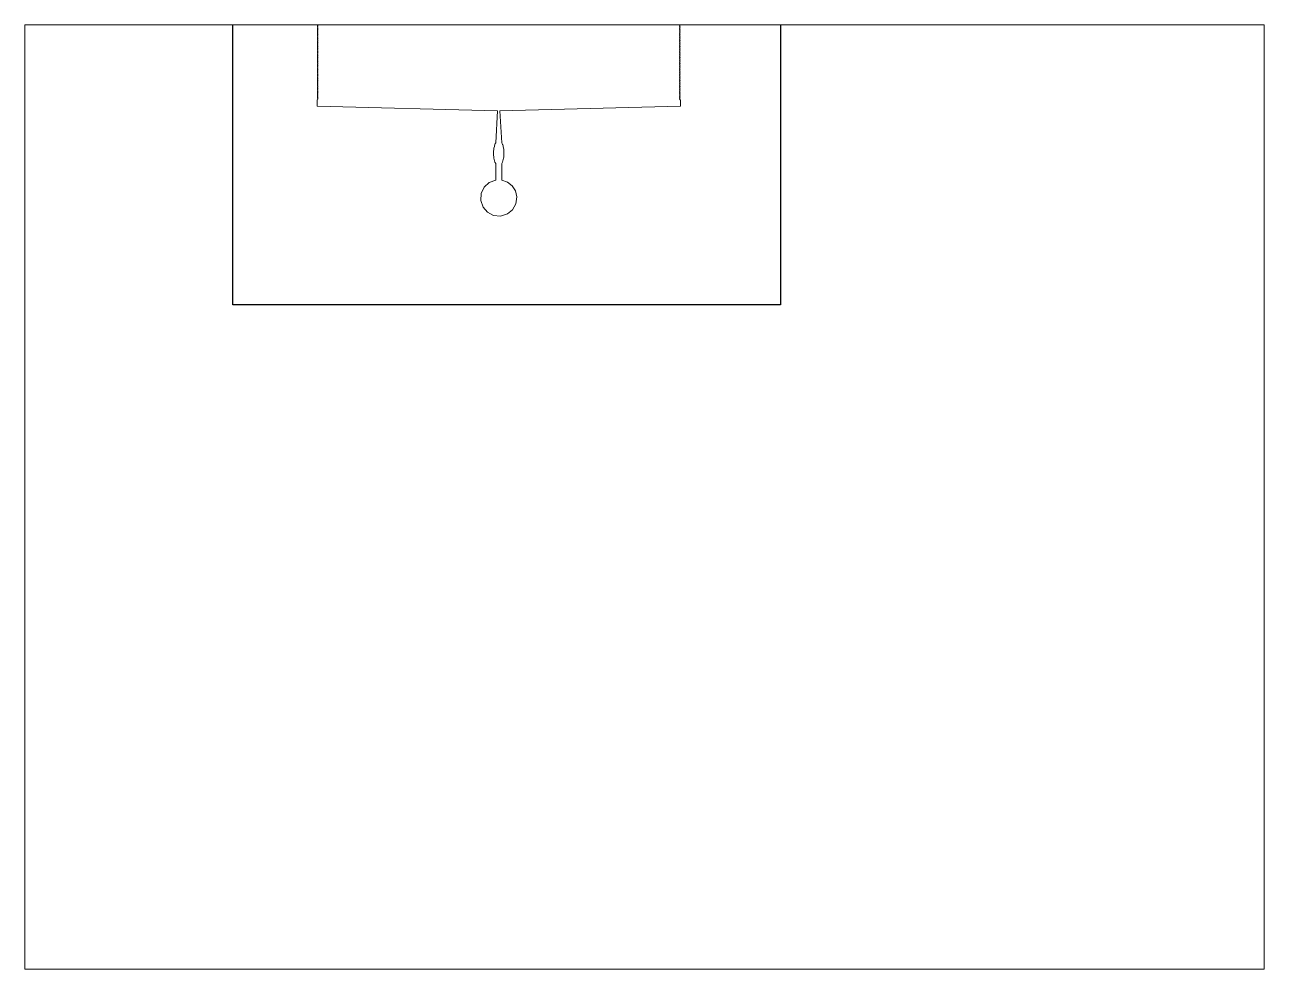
# Paper-space layout 'Layout1' of a CAD drawing. Extents: x 1.05 to 9.45, y 0.8 to 7.2.
# The model-space entities are those that its viewports show. They can reach past a viewport. Long polylines and large blocks are cut down to what shows.
import ezdxf

# ---------------------------------------------------------------- set-up
doc = ezdxf.new("R2010")
doc.units = 13
doc.header["$MEASUREMENT"] = 0
doc.layers.add('box', color=7, linetype='Continuous')
doc.layers.add('Box2', color=7, linetype='Continuous')
doc.layers.add('Inlets Layer', color=7, linetype='Continuous', lineweight=0)

msp = doc.modelspace()

# ---------------------------------------------------------------- linework, layer by layer
at = {"layer": 'box'}
msp.add_lwpolyline([(505, 43835), (23113, 43835), (23113, 264), (505, 264)], close=True, dxfattribs=at)
at = {"layer": 'Inlets Layer'}
msp.add_lwpolyline([(4009, 12077), (4009, 12066, 0.774597), (4009, 12027), (4009, 12016, 0.774597), (4009, 11977), (4009, 11966, 0.774597), (4009, 11927), (4009, 11916, 0.774597), (4009, 11877), (4009, 11866, 0.774597), (4009, 11827), (4009, 11816, 0.774597), (4009, 11777), (4009, 11766, 0.774597), (4009, 11727), (4009, 11716, 0.774597), (4009, 11677), (4009, 11666, 0.774597), (4009, 11627), (4009, 11616, 0.774597), (4009, 11577), (4009, 11566, 0.774597), (4009, 11527), (4009, 11516, 0.774597), (4009, 11477), (4009, 11466, 0.774597), (4009, 11427), (4009, 11416, 0.774597), (4009, 11377), (4009, 11366, 0.774597), (4009, 11327), (4009, 11316, 0.774597), (4009, 11277), (4009, 11266, 0.774597), (4009, 11227), (4009, 11216, 0.774597), (4009, 11177), (4009, 11166, 0.774597), (4009, 11127), (4009, 11116, 0.774597), (4009, 11077), (4009, 11066, 0.774597), (4009, 11027), (4009, 11016, 0.774597), (4009, 10977), (4009, 10966, 0.774597), (4009, 10927), (4009, 10916, 0.774597), (4009, 10877), (4009, 10866, 0.774597), (4009, 10827), (4009, 10816, 0.774597), (4009, 10777), (4009, 10766, 0.774597), (4009, 10727), (4009, 10716, 0.774597), (4009, 10677), (4009, 10666, 0.774597), (4009, 10627), (4009, 10616, 0.774597), (4009, 10577), (4009, 10566, 0.774597), (4009, 10527), (4009, 10516, 0.774597), (4009, 10477), (4009, 10466, 0.774597), (4009, 10427), (4009, 10416, 0.774597), (4009, 10377), (4009, 10366, 0.774597), (4009, 10327), (4009, 10316, 0.774597), (4009, 10277), (4009, 10266, 0.774597), (4009, 10227), (4009, 10216, 0.774597), (4009, 10177), (4009, 10166, 0.774597), (4009, 10127), (4009, 10116, 0.774597), (4009, 10077), (4009, 10066, 0.774597), (4009, 10027), (4009, 10016, 0.774597), (4009, 9977), (4009, 9966, 0.774597), (4009, 9927), (4009, 9916, 0.774597), (4009, 9877), (4009, 9866, 0.774597), (4009, 9827), (4009, 9816, 0.774597), (4009, 9777), (4009, 9766, 0.774597), (4009, 9727), (4009, 9716, 0.774597), (4009, 9677), (4009, 9666, 0.774597), (4009, 9627), (4009, 9616, 0.774597), (4009, 9577), (4009, 9566, 0.774597), (4009, 9527), (4009, 9516, 0.774597), (4009, 9477), (4009, 9466, 0.774597), (4009, 9427), (4009, 9416, 0.774597), (4009, 9377), (4009, 9366, 0.774597), (4009, 9327), (4009, 9316, 0.774597), (4009, 9277), (4009, 9266, 0.774597), (4009, 9227), (4009, 9216, 0.774597), (4009, 9177), (4009, 9166, 0.774597), (4009, 9127), (4009, 9116, 0.774597), (4009, 9077), (4009, 9066, 0.774597), (4009, 9027), (4009, 9016, 0.774597), (4009, 8977), (4009, 8966, 0.774597), (4009, 8927), (4009, 8916, 0.774597), (4009, 8877), (4009, 8866, 0.774597), (4009, 8827), (4009, 8816, 0.774597), (4009, 8777), (4009, 8766), (3989, 8716), (3977, 8716), (3977, 8466), (11427, 8266), (11352, 6951), (11334, 6917), (11319, 6885), (11314, 6868), (11300, 6824), (11295, 6802), (11279, 6722), (11273, 6686), (11264, 6586), (11265, 6454), (11274, 6354), (11279, 6314), (11321, 6153), (11352, 6094), (11352, 6002), (11352, 5410, 2.252077), (12225, 4721, 0.347177), (11602, 5410), (11602, 6094), (11633, 6153), (11675, 6314), (11680, 6354), (11689, 6454), (11690, 6586), (11681, 6686), (11675, 6722), (11659, 6802), (11654, 6824), (11640, 6868), (11635, 6885), (11621, 6917), (11602, 6951), (11602, 6950), (11527, 8266), (18977, 8466), (18977, 8716), (18964, 8716), (18944, 8766), (18944, 8777, 0.774597), (18944, 8816), (18944, 8827, 0.774597), (18944, 8866), (18944, 8877, 0.774597), (18944, 8916), (18944, 8927, 0.774597), (18944, 8966), (18944, 8977, 0.774597), (18944, 9016), (18944, 9027, 0.774597), (18944, 9066), (18944, 9077, 0.774597), (18944, 9116), (18944, 9127, 0.774597), (18944, 9166), (18944, 9177, 0.774597), (18944, 9216), (18944, 9227, 0.774597), (18944, 9266), (18944, 9277, 0.774597), (18944, 9316), (18944, 9327, 0.774597), (18944, 9366), (18944, 9377, 0.774597), (18944, 9416), (18944, 9427, 0.774597), (18944, 9466), (18944, 9477, 0.774597), (18944, 9516), (18944, 9527, 0.774597), (18944, 9566), (18944, 9577, 0.774597), (18944, 9616), (18944, 9627, 0.774597), (18944, 9666), (18944, 9677, 0.774597), (18944, 9716), (18944, 9727, 0.774597), (18944, 9766), (18944, 9777, 0.774597), (18944, 9816), (18944, 9827, 0.774597), (18944, 9866), (18944, 9877, 0.774597), (18944, 9916), (18944, 9927, 0.774597), (18944, 9966), (18944, 9977, 0.774597), (18944, 10016), (18944, 10027, 0.774597), (18944, 10066), (18944, 10077, 0.774597), (18944, 10116), (18944, 10127, 0.774597), (18944, 10166), (18944, 10177, 0.774597), (18944, 10216), (18944, 10227, 0.774597), (18944, 10266), (18944, 10277, 0.774597), (18944, 10316), (18944, 10327, 0.774597), (18944, 10366), (18944, 10377, 0.774597), (18944, 10416), (18944, 10427, 0.774597), (18944, 10466), (18944, 10477, 0.774597), (18944, 10516), (18944, 10527, 0.774597), (18944, 10566), (18944, 10577, 0.774597), (18944, 10616), (18944, 10627, 0.774597), (18944, 10666), (18944, 10677, 0.774597), (18944, 10716), (18944, 10727, 0.774597), (18944, 10766), (18944, 10777, 0.774597), (18944, 10816), (18944, 10827, 0.774597), (18944, 10866), (18944, 10877, 0.774597), (18944, 10916), (18944, 10927, 0.774597), (18944, 10966), (18944, 10977, 0.774597), (18944, 11016), (18944, 11027, 0.774597), (18944, 11066), (18944, 11077, 0.774597), (18944, 11116), (18944, 11127, 0.774597), (18944, 11166), (18944, 11177, 0.774597), (18944, 11216), (18944, 11227, 0.774597), (18944, 11266), (18944, 11277, 0.774597), (18944, 11316), (18944, 11327, 0.774597), (18944, 11366), (18944, 11377, 0.774597), (18944, 11416), (18944, 11427, 0.774597), (18944, 11466), (18944, 11477, 0.774597), (18944, 11516), (18944, 11527, 0.774597), (18944, 11566), (18944, 11577, 0.774597), (18944, 11616), (18944, 11627, 0.774597), (18944, 11666), (18944, 11677, 0.774597), (18944, 11716), (18944, 11727, 0.774597), (18944, 11766), (18944, 11777, 0.774597), (18944, 11816), (18944, 11827, 0.774597), (18944, 11866), (18944, 11877, 0.774597), (18944, 11916), (18944, 11927, 0.774597), (18944, 11966), (18944, 11977, 0.774597), (18944, 12016), (18944, 12027, 0.774597), (18944, 12066), (18944, 12077, 0.774597)], format="xyb", dxfattribs=at)

psp = doc.layouts.get("Layout1")

# ---------------------------------------------------------------- viewports
at = {"layer": 'Box2', "view_target_point": (17493.0676, -7671.9807)}
psp.add_viewport(center=(5.25, 4), size=(8.4, 6.4), view_center_point=(0.0002, 0), view_height=38983.095821, dxfattribs=at)

doc.saveas('drawing.dxf')
